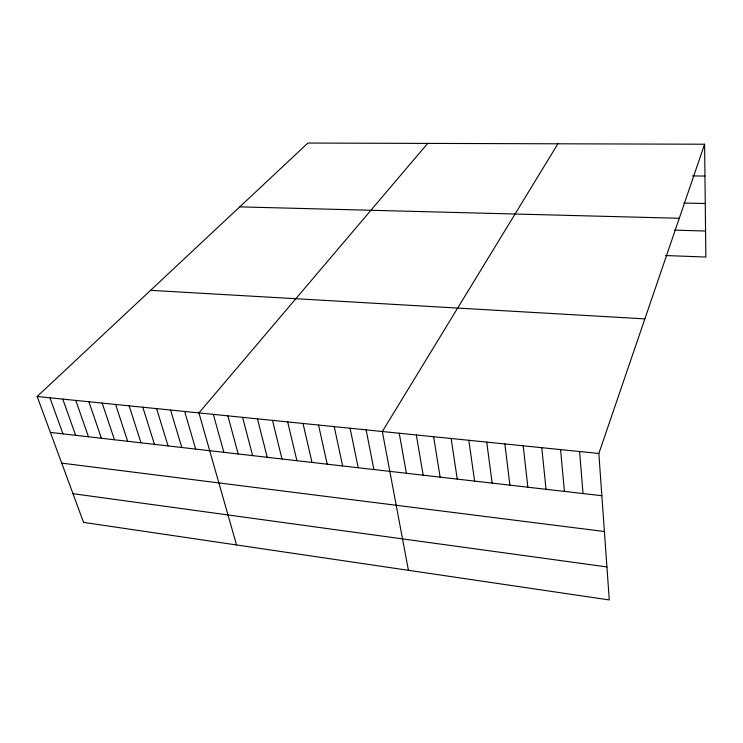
<?xml version="1.0" encoding="UTF-8"?>
<svg xmlns="http://www.w3.org/2000/svg" width="743" height="743" viewBox="0 0 743 743"><rect width="100%" height="100%" fill="white"/><g stroke="black" fill="none" stroke-linecap="round" stroke-linejoin="round"><path stroke-width="1.11" d="M598.849 453.481L704.596 144.226L307.927 143.055L37.15 396.502L83.56 522.385L609.279 599.945L598.849 453.481L37.15 396.502M557.909 143.798L382.339 431.525L408.436 570.318M427.671 143.408L198.929 412.913L236.543 544.953M692.392 175.915L704.949 176.072M683.904 203.053L705.256 203.508M239.748 206.87L679.278 218.275M674.607 230.116L705.562 231.036M665.57 255.536L705.85 257.05L704.596 144.226M150.588 290.327L644.878 318.886M50.394 432.417L601.858 495.702M61.706 463.112L604.403 531.514M72.981 493.686L606.929 566.928M49.902 397.802L62.96 433.856M62.774 399.102L75.647 435.314M75.777 400.421L88.463 436.782M88.919 401.759L101.401 438.268M102.181 403.105L114.468 439.772M115.583 404.461L127.666 441.286M129.124 405.836L141.003 442.819M142.795 407.22L154.46 444.36M156.615 408.622L168.067 445.921M170.574 410.043L181.803 447.5M184.682 411.473L195.678 449.088M213.334 414.38L223.857 452.32M227.887 415.857L238.169 453.964M242.589 417.343L252.62 455.626M257.459 418.857L267.229 457.298M272.486 420.38L281.996 458.998M287.671 421.922L296.912 460.706M303.023 423.473L311.986 462.434M318.533 425.052L327.226 464.189M334.229 426.64L342.625 465.954M350.083 428.247L358.191 467.737M366.123 429.872L373.924 469.548M399.232 433.234L406.402 473.272M416.331 434.971L423.166 475.195M433.624 436.726L440.116 477.136M451.122 438.5L457.261 479.105M468.824 440.293L474.601 481.102M486.73 442.113L492.145 483.108M504.859 443.952L509.902 485.151M523.202 445.809L527.855 487.213M541.777 447.695L546.031 489.293M560.566 449.599L564.42 491.402M579.596 451.53L583.023 493.538"/></g></svg>
